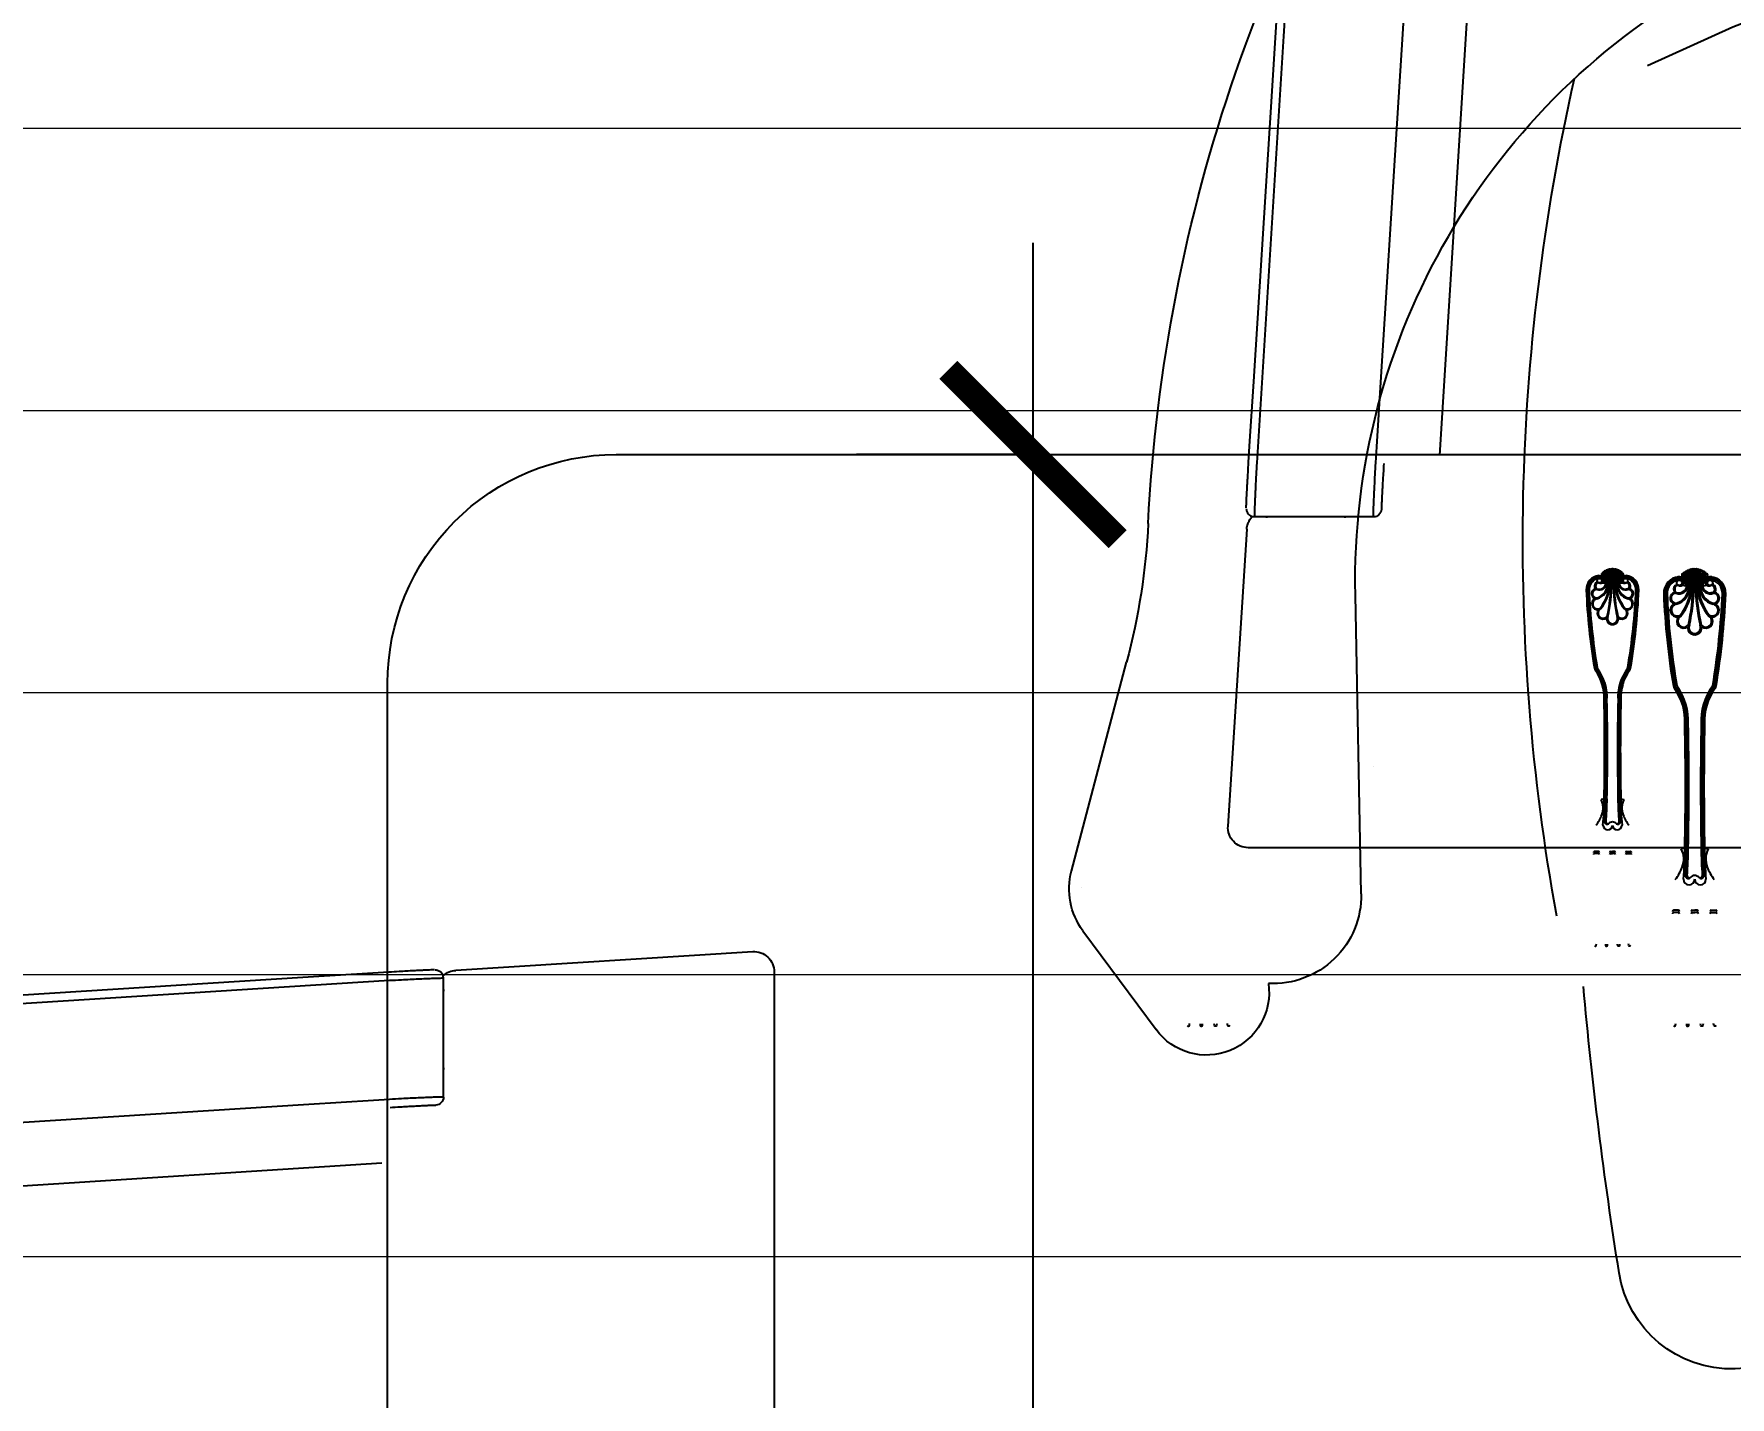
# Model space of a CAD drawing. Header units: millimetres. Extents: x -18512 to 101824, y -95768 to 52898.
# Drawn here: x 31686 to 32288, y -50402 to -49919 of the extents above; entities that cross this region are included whole.
import ezdxf

# ---------------------------------------------------------------- set-up
doc = ezdxf.new("R2010")
doc.units = ezdxf.units.MM
doc.header["$LTSCALE"] = 25
doc.header["$PDMODE"] = 3
doc.layers.get('0').update_dxf_attribs({"color": 254, "lineweight": 0})
doc.layers.get('Defpoints').update_dxf_attribs({"lineweight": 0})
for name, color, linetype in [('1547 I-StB-p-00-GA$0$WD-FURNITURE', 1, 'Continuous'), ('1547 I-StB-p-00-GA$0$WD-FURNITURE-DETAIL', 126, 'Continuous'), ('WD-FURNITURE-2', 5, 'Continuous'), ('WD-JOINERY-2', 5, 'Continuous')]:
    doc.layers.add(name, color=color, linetype=linetype)
doc.layers.add('I-WALL', color=2, linetype='Continuous', lineweight=9)
doc.layers.add('wood flooring', color=8, linetype='Continuous', lineweight=13)
doc.styles.add('FW_Calibri', font='calibri.ttf')
doc.dimstyles.new('1-50', dxfattribs={"dimscale": 50, "dimtxt": 2, "dimasz": 1.2, "dimexe": 1.25, "dimexo": 0.625, "dimtad": 1, "dimdec": 0, "dimtxsty": 'FW_Calibri', "dimblk": 'ARCHTICK', "dimcen": 2.5, "dimdle": 1.5, "dimadec": 0, "dimazin": 0, "dimtfac": 1, "dimtdec": 0, "dimtmove": 0, "dimatfit": 3, "dimfxl": 6, "dimfxlon": 1, "dimarcsym": 0})

# ---------------------------------------------------------------- blocks, each defined once
blk = doc.blocks.new('1547 I-StB-p-00-GA$0$chair')
at = {"layer": '1547 I-StB-p-00-GA$0$WD-FURNITURE'}
for p, q in [((-263.74, 74.61), (-278.03, -151.87)), ((265.77, 74.61), (280.06, -151.87)), ((-362.26, -184.13), (-370.44, -313.99)), ((-306.84, -178.79), (-358.89, -178.79)), ((-353.42, -179.16), (-353.42, -178.79)), ((-319.26, -179.16), (-319.26, -178.79)), ((308.87, -178.78), (360.92, -178.78)), ((321.29, -179.15), (321.29, -178.78)), ((355.45, -179.15), (355.45, -178.78)), ((364.29, -184.13), (372.48, -313.98)), ((-361.61, -323.4), (363.64, -323.39))]:
    blk.add_line(p, q, dxfattribs=at)
at = {"layer": '1547 I-StB-p-00-GA$0$WD-FURNITURE', "flags": 128}
for points in [[(-361.42, -154.95), (-360.98, -147.89), (-359.2, -119.61), (-352.06, -6.5), (-340.32, 179.79)], [(-336.77, 179.79), (-337.21, 172.72), (-339, 144.45), (-346.13, 31.34), (-357.89, -155.18)], [(-305.84, -155.18), (-305.39, -148.11), (-303.61, -119.83), (-296.48, -6.73), (-284.72, 179.79)], [(307.87, -155.17), (307.42, -148.1), (305.64, -119.83), (298.51, -6.72), (286.74, 179.8)], [(338.79, 179.8), (339.24, 172.73), (341.02, 144.45), (348.16, 31.35), (359.92, -155.17)], [(363.45, -154.95), (363.01, -147.88), (361.23, -119.6), (354.09, -6.5), (342.34, 179.8)], [(-358.89, -178.79), (-359.61, -178.71), (-359.8, -178.67)], [(360.92, -178.78), (361.64, -178.71), (361.83, -178.66)]]:
    blk.add_lwpolyline(points, dxfattribs=at)
at = {"layer": '1547 I-StB-p-00-GA$0$WD-FURNITURE'}
for centre, radius, start, end in [((-306.84, -175.25), 3.54, 270.00206, 356.39575), ((308.87, -175.24), 3.54, 183.60511, 269.99879), ((-353.42, -184.69), 8.85, 137.9522, 176.39196), ((355.45, -184.68), 8.85, 3.6089, 42.04866), ((-361.61, -314.55), 8.85, 176.39196, 270.0004), ((363.64, -314.54), 8.85, 270.00043, 3.60887)]:
    blk.add_arc(centre, radius, start, end, dxfattribs=at)
for points, knots in [([(-362.44, -174.8), (-362.45, -174.78), (-362.46, -174.68), (-362.44, -173.96), (-362.4, -172.6), (-362.32, -170.72), (-362.2, -168.39), (-362.06, -165.68), (-361.89, -162.66), (-361.68, -159.08), (-361.52, -156.45), (-361.42, -154.95)], [0, 0, 0, 0, 0.025798, 0.142664, 0.25953, 0.376395, 0.493305, 0.610216, 0.727313, 0.84441, 1, 1, 1, 1]), ([(-357.89, -155.18), (-357.98, -156.94), (-358.15, -160.01), (-358.36, -164.23), (-358.53, -167.76), (-358.67, -170.97), (-358.78, -173.7), (-358.87, -175.93), (-358.91, -177.55), (-358.92, -178.59), (-358.9, -178.72), (-358.89, -178.79)], [0, 0, 0, 0, 0.142554, 0.248331, 0.357164, 0.462792, 0.571472, 0.677072, 0.785729, 0.891335, 1, 1, 1, 1]), ([(-306.84, -178.79), (-306.85, -178.72), (-306.87, -178.6), (-306.86, -177.57), (-306.82, -175.95), (-306.73, -173.74), (-306.62, -171), (-306.48, -167.82), (-306.31, -164.26), (-306.1, -160.05), (-305.93, -156.94), (-305.84, -155.18)], [0, 0, 0, 0, 0.105606, 0.214271, 0.319871, 0.428528, 0.534156, 0.642836, 0.748613, 0.857447, 1, 1, 1, 1]), ([(-302.31, -155.4), (-302.4, -156.9), (-302.56, -159.52), (-302.77, -163.11), (-302.94, -166.12), (-303.09, -168.83), (-303.2, -171.16), (-303.28, -173.04), (-303.33, -174.43), (-303.34, -175.3), (-303.32, -175.41), (-303.3, -175.47)], [0, 0, 0, 0, 0.142603, 0.249927, 0.35725, 0.464402, 0.571553, 0.678665, 0.785775, 0.892887, 1, 1, 1, 1]), ([(304.34, -155.4), (304.43, -156.89), (304.59, -159.52), (304.8, -163.1), (304.97, -166.12), (305.12, -168.83), (305.23, -171.16), (305.31, -173.04), (305.36, -174.42), (305.37, -175.3), (305.35, -175.41), (305.33, -175.46)], [0, 0, 0, 0, 0.142603, 0.249927, 0.35725, 0.464402, 0.571553, 0.678665, 0.785775, 0.892887, 1, 1, 1, 1]), ([(308.87, -178.78), (308.88, -178.72), (308.9, -178.59), (308.89, -177.57), (308.85, -175.94), (308.77, -173.74), (308.65, -170.99), (308.51, -167.82), (308.34, -164.26), (308.13, -160.04), (307.96, -156.93), (307.87, -155.17)], [0, 0, 0, 0, 0.105606, 0.214271, 0.319871, 0.428528, 0.534156, 0.642836, 0.748613, 0.857447, 1, 1, 1, 1]), ([(359.92, -155.17), (360.01, -156.93), (360.18, -160.01), (360.39, -164.22), (360.56, -167.76), (360.7, -170.96), (360.81, -173.69), (360.9, -175.92), (360.94, -177.54), (360.95, -178.59), (360.93, -178.72), (360.92, -178.78)], [0, 0, 0, 0, 0.142554, 0.248331, 0.357164, 0.462792, 0.571472, 0.677072, 0.785729, 0.891335, 1, 1, 1, 1]), ([(364.47, -174.8), (364.48, -174.78), (364.49, -174.68), (364.47, -173.95), (364.43, -172.6), (364.35, -170.71), (364.23, -168.38), (364.09, -165.67), (363.92, -162.66), (363.71, -159.07), (363.55, -156.45), (363.45, -154.95)], [0, 0, 0, 0, 0.025798, 0.142664, 0.25953, 0.376395, 0.493305, 0.610216, 0.727313, 0.84441, 1, 1, 1, 1]), ([(-362.45, -175.21), (-362.45, -175.23), (-362.45, -175.32), (-362.44, -175.5), (-362.39, -175.89), (-362.25, -176.44), (-361.95, -177.1), (-361.41, -177.78), (-360.68, -178.37), (-360.09, -178.56), (-359.79, -178.65)], [0, 0, 0, 0, 0.031894, 0.193604, 0.305661, 0.40232, 0.533496, 0.682089, 0.844817, 1, 1, 1, 1]), ([(364.48, -175.21), (364.48, -175.22), (364.48, -175.32), (364.47, -175.5), (364.42, -175.88), (364.28, -176.43), (363.98, -177.09), (363.44, -177.78), (362.72, -178.36), (362.12, -178.55), (361.82, -178.64)], [0, 0, 0, 0, 0.031894, 0.193604, 0.305661, 0.40232, 0.533496, 0.682089, 0.844817, 1, 1, 1, 1])]:
    blk.add_open_spline(points, degree=3, knots=knots, dxfattribs=at)
blk = doc.blocks.new('A$C8985d8ab')
at = {"layer": 'WD-JOINERY-2', "color": 9}
for p, q in [((418.8, 102.69), (524.12, 113.95)), ((462.89, 112.77), (462.89, 112.77)), ((462.89, 112.77), (462.89, 112.77)), ((439.72, 1.81), (510.67, 30.5)), ((418.21, 3.18), (380.17, 24.5)), ((433.38, 4.61), (433.38, 4.61))]:
    blk.add_line(p, q, dxfattribs=at)
blk.add_lwpolyline([(697.31, 240.35), (707.18, 272.01), (712.23, 292.4), (687.64, 313.49), (670.17, 345.8)], dxfattribs=at)
for centre, radius, start, end in [((498.25, 355.93), 243.36, 276.10167, 338.72277), ((275.28, 216.92), 40.41, 102.8076, 268.19857), ((442.58, 911.12), 741.7, 266.88077, 289.97697), ((457.34, 612.66), 577.32, 280.09817, 312.46717), ((322.51, 1718.63), 1542.85, 268.19857, 271.99757), ((422.12, 71.66), 31.21, 96.10165, 190.26337), ((391.03, 43.88), 22.22, 89.02473, 240.73687), ((600.66, -192.04), 240.05, 100.09822, 112.01447), ((430.39, 24.9), 24.9, 240.73687, 292.01447)]:
    blk.add_arc(centre, radius, start, end, dxfattribs=at)
blk = doc.blocks.new('_ArchTick')
at = {"color": 0, "linetype": 'ByBlock', "const_width": 0.15}
blk.add_lwpolyline([(-0.5, -0.5), (0.5, 0.5)], dxfattribs=at)
blk = doc.blocks.new('*D437')
at = {"layer": 'Defpoints', "color": 0, "transparency": 16777216}
for p in [(32040.38, -50068.12), (32040.38, -53568.12), (32040.38, -53568.12)]:
    blk.add_point(p, dxfattribs=at)
at = {"layer": 'I-WALL', "color": 0, "lineweight": -2, "transparency": 16777216}
for p, q in [((32040.38, -49993.12), (32040.38, -53643.12)), ((32040.38, -50068.12), (31977.88, -50068.12)), ((32040.38, -53568.12), (31977.88, -53568.12))]:
    blk.add_line(p, q, dxfattribs=at)
at = {"layer": 'I-WALL', "color": 0, "lineweight": -2, "transparency": 16777216, "xscale": 59.99999999999995, "yscale": 59.99999999999995, "zscale": 59.99999999999995}
for p, rotation in [((32040.38, -50068.12), 90), ((32040.38, -53568.12), 270)]:
    blk.add_blockref('_ArchTick', p, dxfattribs=dict(at, rotation=rotation))
at = {"layer": 'I-WALL', "color": 0, "transparency": 16777216, "insert": (31957.9, -51818.12), "char_height": 100, "attachment_point": 5, "rotation": 90, "style": 'FW_Calibri'}
blk.add_mtext('3500', dxfattribs=at)

msp = doc.modelspace()

# ---------------------------------------------------------------- hatches: boundary and pattern name
at = {"layer": 'wood flooring'}
h = msp.add_hatch(dxfattribs=at)
h.set_pattern_fill('_USER', color=256, scale=100, pattern_type=0)
h.set_pattern_definition([(360, (338285.01, 171947.46), (-2e-14, 100), [])])
h.paths.add_polyline_path([(33755.49, -49171.88), (31012.89, -49171.88), (31012.89, -49811.47), (31012.89, -62446.88), (32698.09, -62446.88), (32698.09, -63146.88), (33808.09, -63146.88)])

# ---------------------------------------------------------------- linework, layer by layer
at = {"layer": '1547 I-StB-p-00-GA$0$WD-FURNITURE'}
msp.add_lwpolyline([(31892.63, -50068.12), (32930.47, -50068.12, -0.414214), (33011.55, -50149.21), (33011.55, -53487.04, -0.414214), (32930.47, -53568.12), (31892.63, -53568.12, -0.414214), (31811.55, -53487.04), (31811.55, -50149.21, -0.414214)], format="xyb", close=True, dxfattribs=at)
at = {"layer": '1547 I-StB-p-00-GA$0$WD-FURNITURE-DETAIL'}
for p, q in [((32243.53, -50113.75), (32242.06, -50110.72)), ((32243.85, -50113.78), (32242.48, -50110.26)), ((32242.59, -50113.64), (32242.59, -50113.26)), ((32244.15, -50113.8), (32242.96, -50109.86)), ((32244.46, -50113.82), (32243.48, -50109.54)), ((32244.78, -50113.83), (32244.01, -50109.28)), ((32245.09, -50113.84), (32244.55, -50109.09)), ((32245.09, -50108.98), (32245.4, -50113.84)), ((32245.71, -50113.84), (32245.61, -50108.92)), ((32246.03, -50113.84), (32246.13, -50108.92)), ((32246.65, -50108.98), (32246.34, -50113.84)), ((32246.65, -50113.84), (32247.19, -50109.09)), ((32246.96, -50113.83), (32247.73, -50109.28)), ((32247.28, -50113.82), (32248.26, -50109.54)), ((32247.59, -50113.8), (32248.78, -50109.86)), ((32247.9, -50113.78), (32249.26, -50110.26)), ((32248.21, -50113.75), (32249.68, -50110.72)), ((32272.27, -50114.66), (32270.53, -50111.09)), ((32272.64, -50114.69), (32271.03, -50110.55)), ((32271.15, -50114.54), (32271.15, -50114.08)), ((32273, -50114.72), (32271.59, -50110.08)), ((32273.36, -50114.74), (32272.2, -50109.69)), ((32273.73, -50114.76), (32272.83, -50109.39)), ((32274.1, -50114.77), (32273.47, -50109.17)), ((32274.1, -50109.03), (32274.47, -50114.77)), ((32274.84, -50114.77), (32274.72, -50108.97)), ((32275.21, -50114.77), (32275.33, -50108.97)), ((32275.95, -50109.03), (32275.58, -50114.77)), ((32275.95, -50114.77), (32276.58, -50109.17)), ((32276.32, -50114.76), (32277.22, -50109.39)), ((32276.68, -50114.74), (32277.85, -50109.69)), ((32277.05, -50114.72), (32278.46, -50110.08)), ((32277.41, -50114.69), (32279.02, -50110.55)), ((32277.78, -50114.66), (32279.52, -50111.09)), ((32242.91, -50190.15), (32241.84, -50190.4)), ((32248.84, -50190.15), (32249.91, -50190.4)), ((32240.92, -50208.82), (32239.51, -50208.82)), ((32240.92, -50209.52), (32239.51, -50209.52)), ((32245.15, -50208.82), (32245.87, -50208.82)), ((32245.15, -50209.52), (32245.87, -50209.52)), ((32246.59, -50208.82), (32245.87, -50208.82)), ((32246.59, -50209.52), (32245.87, -50209.52)), ((32250.82, -50208.82), (32252.23, -50208.82)), ((32250.82, -50209.52), (32252.23, -50209.52)), ((32271.53, -50207.66), (32270.26, -50207.96)), ((32278.52, -50207.66), (32279.79, -50207.96)), ((32269.19, -50229.69), (32267.52, -50229.69)), ((32269.19, -50230.53), (32267.52, -50230.53)), ((32274.17, -50229.69), (32275.02, -50229.69)), ((32274.17, -50230.53), (32275.02, -50230.53)), ((32275.88, -50229.69), (32275.02, -50229.69)), ((32275.88, -50230.53), (32275.02, -50230.53)), ((32280.86, -50229.69), (32282.53, -50229.69)), ((32280.86, -50230.53), (32282.53, -50230.53))]:
    msp.add_line(p, q, dxfattribs=at)
for centre, radius in [((32241.27, -50112.84), 0.807), ((32250.47, -50112.84), 0.807), ((32269.6, -50113.58), 0.952), ((32280.45, -50113.58), 0.952)]:
    msp.add_circle(centre, radius, dxfattribs=at)
for centre, radius, start, end in [((32241.45, -50115.95), 4.9, 94.32907, 182.18705), ((32241.42, -50115.94), 4.36, 94.01938, 182.32014), ((32241.42, -50115.94), 3.85, 97.79311, 182.32014), ((32241.14, -50114.77), 1.62, 110.28591, 215.59436), ((32241.14, -50114.77), 1.31, 104.68666, 215.59436), ((32241.22, -50113.5), 2.64, 249.00097, 353.95927), ((32238.78, -50113.84), 5.37, 286.65877, 0.45626), ((32238.79, -50113.84), 5.67, 285.71233, 0.28988), ((32241.14, -50113.44), 2.42, 251.02499, 352.72373), ((32241.59, -50112.57), 1.21, 213.9169, 31.38253), ((32241.11, -50112.82), 1.75, 30.14215, 101.3169), ((32241.11, -50112.82), 1.23, 30.14215, 89.67328), ((32241.18, -50112.58), 1.06, 275.2135, 20.91622), ((32229.83, -50113.2), 14.96, 321.02703, 357.58923), ((32229.85, -50113.21), 15.26, 320.76214, 357.62363), ((32245.87, -50113.84), 4.93, 140.65222, 147.27982), ((32242.27, -50110.49), 0.312, 47.02859, 227.02859), ((32245.63, -50091.05), 22.8, 261.46175, 270.61449), ((32242.72, -50110.06), 0.312, 39.78053, 219.78053), ((32243.22, -50109.7), 0.305, 32.60366, 212.60366), ((32243.74, -50109.41), 0.296, 25.60514, 205.60514), ((32183.19, -50112.1), 62.24, 347.62326, 358.3916), ((32244.28, -50109.19), 0.286, 18.83581, 198.83581), ((32183.52, -50112.13), 62.21, 347.48292, 358.42257), ((32244.82, -50109.04), 0.275, 12.31762, 192.31762), ((32245.35, -50108.95), 0.264, 6.05236, 186.05236), ((32245.87, -50108.92), 0.256, 357.67085, 182.32915), ((32246.12, -50091.05), 22.8, 269.38551, 278.53825), ((32308.22, -50112.13), 62.22, 181.5779, 192.51661), ((32246.39, -50108.95), 0.264, 353.94764, 173.94764), ((32308.56, -50112.1), 62.24, 181.6084, 192.37674), ((32246.92, -50109.04), 0.275, 347.68238, 167.68238), ((32261.9, -50113.21), 15.26, 182.39522, 219.23786), ((32261.92, -50113.2), 14.96, 182.46639, 218.97297), ((32247.46, -50109.19), 0.286, 341.16419, 161.16419), ((32252.95, -50113.84), 5.67, 179.99654, 254.28767), ((32252.96, -50113.84), 5.37, 180.03992, 253.34123), ((32248, -50109.41), 0.296, 334.39486, 154.39486), ((32250.52, -50113.51), 2.63, 185.80055, 291.10788), ((32250.51, -50113.51), 2.31, 185.80756, 291.99045), ((32248.52, -50109.7), 0.305, 327.39634, 147.39634), ((32249.02, -50110.06), 0.312, 320.21947, 140.21947), ((32250.15, -50112.57), 1.21, 148.61747, 326.0831), ((32250.63, -50112.82), 1.75, 78.6831, 149.85785), ((32249.47, -50110.49), 0.312, 312.97141, 132.97141), ((32250.56, -50112.58), 1.06, 159.08378, 264.7865), ((32250.63, -50112.82), 1.23, 78.22436, 149.85785), ((32245.87, -50113.84), 4.93, 32.72018, 39.34778), ((32250.32, -50115.94), 4.36, 357.67986, 85.98062), ((32250.3, -50115.95), 4.9, 357.81295, 85.67093), ((32250.32, -50115.94), 3.85, 357.67986, 82.20689), ((32250.68, -50114.68), 1.2, 305.58534, 77.93516), ((32250.6, -50114.77), 1.31, 324.40564, 75.31334), ((32250.6, -50114.77), 1.62, 324.40564, 69.71409), ((32250.6, -50114.77), 1.62, 324.40564, 69.71409), ((32269.8, -50117.26), 5.78, 94.32907, 182.18705), ((32269.77, -50117.25), 5.15, 94.01938, 182.32014), ((32269.77, -50117.25), 4.55, 97.79311, 182.32014), ((32269.45, -50115.86), 1.91, 110.28591, 215.59436), ((32269.45, -50115.86), 1.54, 104.68666, 215.59436), ((32269.97, -50113.27), 1.43, 213.9169, 31.38253), ((32269.4, -50113.57), 2.07, 30.14215, 101.3169), ((32269.4, -50113.57), 1.45, 30.14215, 89.67328), ((32269.49, -50113.29), 1.26, 275.2135, 20.91622), ((32275.02, -50114.77), 5.81, 140.65222, 147.27982), ((32270.78, -50110.82), 0.368, 47.02859, 227.02859), ((32271.31, -50110.32), 0.368, 39.78053, 219.78053), ((32271.9, -50109.89), 0.36, 32.60366, 212.60366), ((32272.52, -50109.54), 0.35, 25.60514, 205.60514), ((32273.15, -50109.28), 0.337, 18.83581, 198.83581), ((32273.79, -50109.1), 0.324, 12.31762, 192.31762), ((32274.41, -50109), 0.311, 6.05236, 186.05236), ((32275.02, -50108.97), 0.303, 357.67085, 182.32915), ((32275.64, -50109), 0.311, 353.94764, 173.94764), ((32276.26, -50109.1), 0.324, 347.68238, 167.68238), ((32276.9, -50109.28), 0.337, 341.16419, 161.16419), ((32277.53, -50109.54), 0.35, 334.39486, 154.39486), ((32278.15, -50109.89), 0.36, 327.39634, 147.39634), ((32278.74, -50110.32), 0.368, 320.21947, 140.21947), ((32280.08, -50113.27), 1.43, 148.61747, 326.0831), ((32280.64, -50113.57), 2.07, 78.6831, 149.85785), ((32279.27, -50110.82), 0.368, 312.97141, 132.97141), ((32280.56, -50113.29), 1.26, 159.08378, 264.7865), ((32280.64, -50113.57), 1.45, 78.22436, 149.85785), ((32275.02, -50114.77), 5.81, 32.72018, 39.34779), ((32280.28, -50117.25), 5.15, 357.67986, 85.98062), ((32280.25, -50117.26), 5.78, 357.81295, 85.67093), ((32280.28, -50117.25), 4.55, 357.67986, 82.20689), ((32280.7, -50115.76), 1.42, 305.58534, 77.93516), ((32280.6, -50115.86), 1.54, 324.40565, 75.31334), ((32280.6, -50115.86), 1.91, 324.40565, 69.71409), ((32280.6, -50115.86), 1.91, 324.40565, 69.71409), ((32455.75, -50107.22), 219.38, 182.32873, 189.60748), ((32455.75, -50107.22), 219.38, 182.32873, 189.60748), ((32455.75, -50107.22), 218.87, 182.32873, 189.60748), ((32455.75, -50107.22), 218.36, 182.32873, 189.60748), ((32240.29, -50117.47), 1.82, 104.72291, 250.47604), ((32240.62, -50121.05), 2.08, 116.73274, 277.73752), ((32240.29, -50117.47), 1.51, 90.44096, 271.21576), ((32240.62, -50121.05), 1.77, 99.44079, 298.36665), ((32240.59, -50115.14), 0.637, 217.36556, 248.07709), ((32251.12, -50121.05), 1.77, 241.63335, 80.55921), ((32251.12, -50121.05), 1.77, 241.63335, 80.55921), ((32251.12, -50121.05), 2.08, 262.26248, 63.26726), ((32251.12, -50121.05), 2.08, 262.26248, 63.26726), ((32035.99, -50107.22), 218.36, 350.39252, 357.67127), ((32251.15, -50115.14), 0.637, 291.92291, 322.63444), ((32251.45, -50117.47), 1.51, 268.78424, 89.55904), ((32251.45, -50117.47), 1.51, 268.78424, 89.55904), ((32035.99, -50107.22), 218.87, 350.39252, 357.67127), ((32251.45, -50117.47), 1.82, 289.52396, 75.27709), ((32251.45, -50117.47), 1.82, 289.52396, 75.27709), ((32035.99, -50107.22), 219.38, 350.39252, 357.67127), ((32035.99, -50107.22), 219.38, 350.39252, 357.67127), ((32522.64, -50106.96), 258.82, 182.32873, 189.60748), ((32522.64, -50106.96), 258.82, 182.32873, 189.60748), ((32522.64, -50106.96), 258.22, 182.32873, 189.60748), ((32522.64, -50106.96), 257.62, 182.32873, 189.60748), ((32268.44, -50119.06), 2.15, 104.72291, 250.47604), ((32268.44, -50119.06), 1.78, 90.44096, 271.21576), ((32268.79, -50116.3), 0.751, 217.36556, 248.07709), ((32269.54, -50114.37), 3.11, 249.00097, 353.95928), ((32266.66, -50114.77), 6.33, 286.65877, 0.45626), ((32266.67, -50114.78), 6.69, 285.71233, 0.28988), ((32269.44, -50114.3), 2.85, 251.02499, 352.72373), ((32256.09, -50114.02), 17.66, 321.02703, 357.58923), ((32256.12, -50114.02), 18, 320.76214, 357.62363), ((32274.74, -50087.88), 26.9, 261.46175, 270.61449), ((32201.07, -50112.71), 73.43, 347.62326, 358.3916), ((32201.47, -50112.75), 73.4, 347.48292, 358.42257), ((32275.31, -50087.88), 26.9, 269.38551, 278.53825), ((32348.59, -50112.75), 73.41, 181.5779, 192.51661), ((32348.98, -50112.71), 73.43, 181.6084, 192.37674), ((32293.93, -50114.02), 18, 182.39522, 219.23786), ((32293.95, -50114.02), 17.66, 182.46639, 218.97297), ((32283.38, -50114.78), 6.69, 179.99655, 254.28767), ((32283.39, -50114.77), 6.33, 180.03992, 253.34123), ((32280.51, -50114.38), 3.1, 185.80055, 291.10788), ((32280.5, -50114.39), 2.73, 185.80756, 291.99045), ((32027.41, -50106.96), 257.62, 350.39252, 357.67127), ((32281.26, -50116.3), 0.751, 291.92291, 322.63445), ((32281.61, -50119.06), 1.78, 268.78424, 89.55904), ((32281.61, -50119.06), 1.78, 268.78424, 89.55904), ((32027.41, -50106.96), 258.22, 350.39252, 357.67127), ((32281.61, -50119.06), 2.15, 289.52396, 75.27709), ((32281.61, -50119.06), 2.15, 289.52396, 75.27709), ((32027.41, -50106.96), 258.82, 350.39252, 357.67127), ((32027.41, -50106.96), 258.82, 350.39252, 357.67127), ((32242.55, -50124.39), 2.08, 142.40081, 307.1014), ((32242.55, -50124.39), 1.77, 120.06916, 323.78644), ((32245.87, -50126.35), 2.08, 171.76469, 0), ((32245.87, -50126.35), 2.08, 180, 8.23531), ((32245.87, -50126.35), 1.77, 155.43065, 0), ((32245.87, -50126.35), 1.77, 180, 24.56935), ((32249.19, -50124.39), 1.77, 216.21356, 59.93084), ((32249.19, -50124.39), 2.08, 232.8986, 37.59919), ((32268.83, -50123.28), 2.46, 116.73274, 277.73752), ((32268.83, -50123.28), 2.09, 99.44079, 298.36665), ((32271.11, -50127.22), 2.46, 142.40081, 307.1014), ((32271.11, -50127.22), 2.09, 120.06916, 323.78644), ((32278.94, -50127.22), 2.09, 216.21357, 59.93084), ((32278.94, -50127.22), 2.46, 232.8986, 37.59919), ((32281.22, -50123.28), 2.09, 241.63335, 80.55921), ((32281.22, -50123.28), 2.09, 241.63335, 80.55921), ((32281.22, -50123.28), 2.46, 262.26248, 63.26726), ((32281.22, -50123.28), 2.46, 262.26248, 63.26726), ((32275.02, -50129.53), 2.46, 171.76469, 0), ((32275.02, -50129.53), 2.46, 180, 8.23531), ((32275.02, -50129.53), 2.09, 155.43065, 0), ((32275.02, -50129.53), 2.09, 180, 24.56935), ((32241.12, -50143.55), 1.69, 189.60748, 216.08071), ((32241.12, -50143.55), 1.19, 189.60748, 216.08071), ((32226.34, -50154.32), 17.1, 356.78279, 36.08071), ((32241.12, -50143.55), 0.678, 189.60748, 216.08071), ((32226.34, -50154.32), 17.6, 356.78279, 36.08071), ((32265.4, -50154.32), 17.6, 143.91929, 183.21721), ((32265.4, -50154.32), 17.1, 143.91929, 183.21721), ((32250.62, -50143.55), 0.678, 323.91929, 350.39252), ((32250.62, -50143.55), 1.19, 323.91929, 350.39252), ((32250.62, -50143.55), 1.69, 323.91929, 350.39252), ((32226.34, -50154.32), 16.59, 356.78279, 36.08071), ((32265.4, -50154.32), 16.59, 143.91929, 183.21721), ((32269.42, -50149.82), 2, 189.60748, 216.08071), ((32269.42, -50149.82), 1.4, 189.60748, 216.08071), ((32269.42, -50149.82), 0.799, 189.60748, 216.08071), ((32251.99, -50162.53), 20.77, 356.78279, 36.08071), ((32298.06, -50162.53), 20.77, 143.9193, 183.21722), ((32280.63, -50149.82), 0.799, 323.9193, 350.39252), ((32280.63, -50149.82), 1.4, 323.9193, 350.39252), ((32280.63, -50149.82), 2, 323.9193, 350.39252), ((31408.57, -50172.7), 834.52, 358.80197, 1.19803), ((31408.58, -50172.7), 835.01, 358.80205, 1.19795), ((31408.59, -50172.7), 835.51, 358.80214, 1.19786), ((33083.15, -50172.79), 835.51, 178.79592, 181.19165), ((33083.16, -50172.79), 835.01, 178.79584, 181.19174), ((33083.17, -50172.79), 834.52, 178.79575, 181.19182), ((32251.99, -50162.53), 19.57, 356.78279, 36.08071), ((32251.99, -50162.53), 20.17, 356.78279, 36.08071), ((32298.06, -50162.53), 20.17, 143.9193, 183.21722), ((32298.06, -50162.53), 19.57, 143.9193, 183.21722), ((31145.18, -50185.64), 1126.56, 358.88003, 1.11997), ((31145.18, -50185.64), 1127.16, 358.88007, 1.11993), ((31145.19, -50185.64), 1127.76, 358.88011, 1.11989), ((33404.87, -50185.76), 1127.76, 178.8743, 181.11408), ((33404.87, -50185.76), 1127.16, 178.87426, 181.11412), ((33404.87, -50185.76), 1126.56, 178.87422, 181.11416), ((32236.18, -50193.36), 6.38, 337.44037, 27.68691), ((32137.62, -50190.03), 105.29, 354.85895, 359.93592), ((32137.62, -50190.03), 105.8, 355.44376, 359.93592), ((32137.62, -50190.03), 106.31, 355.46985, 359.93592), ((32354.12, -50190.03), 106.31, 180.06408, 184.53015), ((32354.12, -50190.03), 106.31, 180.06408, 184.53015), ((32354.12, -50190.03), 105.8, 180.06408, 184.55624), ((32354.12, -50190.03), 105.29, 180.06408, 185.14105), ((32255.56, -50193.36), 6.38, 152.31309, 202.55963), ((32230.52, -50191.94), 12.19, 321.32005, 341.47666), ((32243.9, -50198.41), 0.817, 181.4824, 314.45581), ((32244.23, -50198.38), 0.645, 184.02929, 293.59083), ((32245.85, -50200.18), 1.82, 89.23913, 139.21461), ((32245.89, -50200.18), 1.82, 40.78539, 90.76087), ((32245.89, -50200.18), 1.82, 40.78539, 90.76087), ((32247.51, -50198.38), 0.645, 246.40917, 355.97071), ((32247.84, -50198.41), 0.817, 225.54419, 358.5176), ((32261.23, -50191.94), 12.19, 198.52334, 218.67995), ((32244.18, -50199.46), 1.69, 180, 0), ((32247.56, -50199.46), 1.69, 180, 0), ((32239.51, -50209.17), 0.354, 90, 180.52264), ((32239.5, -50209.87), 0.344, 89.31865, 182.16379), ((32240.92, -50209.17), 0.354, 0.72844, 90), ((32240.92, -50209.89), 0.368, 2.95462, 89.08117), ((32245.17, -50209.94), 0.413, 93.24595, 169.6012), ((32245.15, -50209.17), 0.354, 90, 177.54715), ((32246.59, -50209.17), 0.354, 2.45285, 90), ((32246.57, -50209.94), 0.413, 10.3988, 86.75405), ((32250.82, -50209.17), 0.354, 90, 179.27156), ((32250.82, -50209.89), 0.368, 90.91883, 177.04538), ((32252.23, -50209.17), 0.354, 359.47736, 90), ((32252.24, -50209.87), 0.344, 357.83621, 90.68135), ((32263.6, -50211.46), 7.53, 337.44037, 27.68691), ((32147.31, -50207.53), 124.22, 354.85896, 359.93592), ((32147.31, -50207.53), 124.82, 355.44376, 359.93592), ((32147.31, -50207.53), 125.42, 355.46985, 359.93592), ((32402.74, -50207.53), 125.42, 180.06408, 184.53015), ((32402.74, -50207.53), 125.42, 180.06408, 184.53015), ((32402.74, -50207.53), 124.82, 180.06408, 184.55624), ((32402.74, -50207.53), 124.22, 180.06408, 185.14105), ((32286.45, -50211.46), 7.53, 152.31309, 202.55963), ((32256.91, -50209.78), 14.39, 321.32005, 341.47666), ((32293.14, -50209.78), 14.39, 198.52334, 218.67995), ((32273.03, -50218.66), 2, 180, 0), ((32272.7, -50217.42), 0.964, 181.48241, 314.45581), ((32273.09, -50217.38), 0.76, 184.02929, 293.59083), ((32275, -50219.51), 2.15, 89.23913, 139.21461), ((32275.05, -50219.51), 2.15, 40.78539, 90.76087), ((32275.05, -50219.51), 2.15, 40.78539, 90.76087), ((32277.02, -50218.66), 2, 180, 0), ((32276.96, -50217.38), 0.76, 246.40917, 355.97071), ((32277.35, -50217.42), 0.964, 225.54419, 358.5176), ((32267.52, -50230.11), 0.417, 90, 180.52264), ((32267.51, -50230.93), 0.406, 89.31865, 182.16379), ((32269.19, -50230.11), 0.417, 0.72844, 90), ((32269.18, -50230.96), 0.434, 2.95462, 89.08117), ((32274.2, -50231.01), 0.487, 93.24595, 169.60121), ((32274.17, -50230.11), 0.417, 90, 177.54715), ((32275.88, -50230.11), 0.417, 2.45285, 90), ((32275.85, -50231.01), 0.487, 10.3988, 86.75405), ((32280.86, -50230.11), 0.417, 90, 179.27156), ((32280.87, -50230.96), 0.434, 90.91883, 177.04538), ((32282.53, -50230.11), 0.417, 359.47736, 90), ((32282.54, -50230.93), 0.406, 357.83621, 90.68135)]:
    msp.add_arc(centre, radius, start, end, dxfattribs=at)
for centre, major_axis, ratio, start_param, end_param in [((32239.76, -50241.74), (0, -0.707), 0.592719, -0.836557, 1.713229), ((32243.73, -50241.74), (0, -0.707), 0.525862, 4.712389, 7.853982), ((32095.4, -50269.99), (0, 0.835), 0.592719, 2.305035, 4.854822), ((32100.08, -50269.99), (0, 0.835), 0.525862, 1.570796, 4.712389), ((32267.82, -50269.99), (0, 0.835), 0.592719, 2.305035, 4.854822), ((32272.5, -50269.99), (0, 0.835), 0.525862, 1.570796, 4.712389)]:
    msp.add_ellipse(centre, major_axis=major_axis, ratio=ratio, start_param=start_param, end_param=end_param, dxfattribs=at)
at = {"layer": '1547 I-StB-p-00-GA$0$WD-FURNITURE-DETAIL', "extrusion": (0, 0, -1)}
for centre, major_axis, ratio, start_param, end_param in [((32248.01, -50241.74), (0, -0.707), 0.525862, 4.712389, 7.853982), ((32251.98, -50241.74), (0, 0.707), 0.592719, 2.305035, 4.854822), ((32105.13, -50269.99), (0, 0.835), 0.525862, 1.570796, 4.712389), ((32109.81, -50269.99), (0, 0.835), 0.592719, 2.305035, 4.854822), ((32277.55, -50269.99), (0, 0.835), 0.525862, 1.570796, 4.712389), ((32282.23, -50269.99), (0, 0.835), 0.592719, 2.305035, 4.854822)]:
    msp.add_ellipse(centre, major_axis=major_axis, ratio=ratio, start_param=start_param, end_param=end_param, dxfattribs=at)

# ---------------------------------------------------------------- block references
at = {"layer": '1547 I-StB-p-00-GA$0$WD-FURNITURE', "xscale": -0.810810810810556, "yscale": 0.810810810810556, "zscale": 0.810810810810556}
msp.add_blockref('1547 I-StB-p-00-GA$0$chair', (32411.55, -49945.29), dxfattribs=at)
at = {"layer": '1547 I-StB-p-00-GA$0$WD-FURNITURE', "xscale": -0.8108108108105557, "yscale": 0.8108108108105557, "zscale": 0.8108108108105557, "rotation": 89.99999999999993}
msp.add_blockref('1547 I-StB-p-00-GA$0$chair', (31686.42, -50544.7), dxfattribs=at)
at = {"layer": 'WD-FURNITURE-2', "xscale": -1, "rotation": 277.2160103929933}
msp.add_blockref('A$C8985d8ab', (32107.48, -50652.23), dxfattribs=at)

# ---------------------------------------------------------------- dimensions: what is measured, and where the dimension line sits
at = {"layer": 'I-WALL', "color": 1, "true_color": 0xf40b0b}
dim = msp.add_linear_dim(base=(32040.38, -53568.12), p1=(32040.38, -50068.12), p2=(32040.38, -53568.12), angle=90, dimstyle='1-50', dxfattribs=at)
dim.commit()
dim.dimension.update_dxf_attribs({"geometry": '*D437', "text_midpoint": (31957.9, -51818.12)})

doc.saveas('drawing.dxf')
